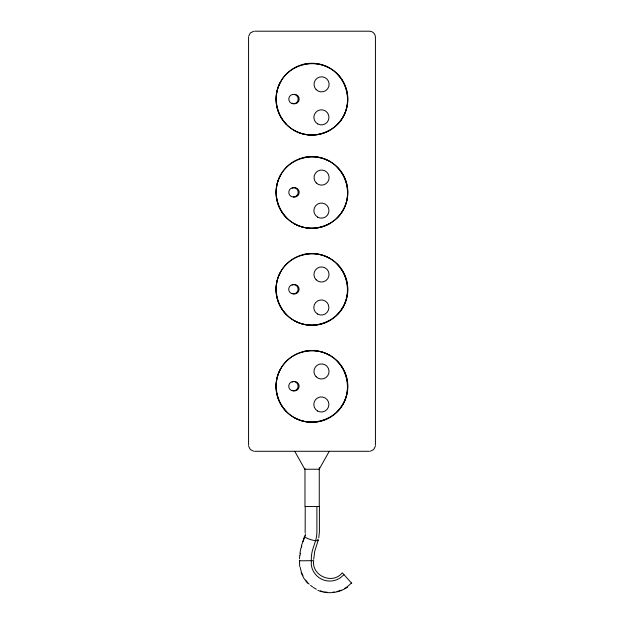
<?xml version="1.0" encoding="UTF-8"?>
<svg xmlns="http://www.w3.org/2000/svg" width="624" height="624" viewBox="0 0 624 624"><rect width="100%" height="100%" fill="white"/><g stroke="black" fill="none" stroke-linecap="round" stroke-linejoin="round"><path stroke-width="0.94" d="M299.52 558.909L299.738 555.204M313.693 559.338L314.699 551.335L318.209 540.267M305.152 532.849L305.23 506.47M299.941 553.371L300.893 547.942M318.755 537.896L319.402 531.905L319.41 506.47L304.972 506.47L304.972 468.546M248.641 36.247L250.318 32.955L253.617 31.27M375.359 446.238L373.682 449.537L370.383 451.214M301.33 546.172L304.629 535.985A7.262 1.63 16.4 0 0 307.905 538.606A7.262 1.63 16.4 0 0 315.65 540.68A7.192 1.615 16.4 0 0 317.678 539.253M303.1 541.64L304.808 536.57M280.894 81.377C271.206 97.913 277.345 120.806 293.998 130.283C310.534 139.971 333.427 133.832 342.904 117.179C352.591 100.643 346.46 77.75 329.8 68.273C313.264 58.586 290.371 64.724 280.894 81.377A35.802 35.802 0 0 0 286.588 124.597M280.894 174.626C271.206 191.162 277.345 214.055 293.998 223.532C310.534 233.22 333.427 227.081 342.904 210.428C352.591 193.892 346.46 170.999 329.8 161.522C313.264 151.835 290.371 157.973 280.894 174.626A35.802 35.802 0 0 0 286.588 217.846M280.816 271.526C271.136 288.062 277.267 310.955 293.92 320.432C310.456 330.119 333.356 323.981 342.833 307.328C352.513 290.792 346.382 267.899 329.729 258.422C313.193 248.734 290.293 254.873 280.816 271.526A35.802 35.802 0 0 0 286.51 314.738M280.823 368.495C271.136 385.031 277.274 407.924 293.927 417.401C310.463 427.089 333.356 420.95 342.833 404.297C352.521 387.761 346.382 364.868 329.729 355.391C313.193 345.704 290.3 351.842 280.823 368.495A35.802 35.802 0 0 0 286.51 411.707M329.246 451.292L319.199 469.24L304.801 469.24L294.754 451.292M343.964 574.634L340.735 577.52A18.658 18.658 0 0 1 311.306 564.907L311.345 556.78A31.372 24.281 -90 0 1 312.803 549.182L315.892 539.698A28.774 22.269 90 0 0 316.891 531.937L316.898 506.47M351.46 583.019L347.373 586.677A29.968 29.968 0 0 1 344.393 588.572M347.623 587.02C339.058 593.135 327.522 594.415 317.827 590.343M305.635 535.642L305.136 535.564A14.851 11.497 -90 0 0 305.44 533.98M351.741 583.331L342.287 572.77C332.865 584.953 311.462 575.921 313.677 560.664L299.512 560.804L299.918 560.781M254.553 31.2L369.447 31.2A5.983 5.983 0 0 1 375.43 37.183L375.43 445.302M254.553 451.292L369.447 451.292M253.617 451.214L250.318 449.537L248.641 446.238M307.624 583.198L303.833 578.214L301.15 572.567M299.497 560.797L299.676 566.483M319.262 467.579L319.262 506.47M248.57 37.183L248.57 445.302M293.974 223.525A35.903 35.903 0 0 0 347.833 192.426A35.903 35.903 0 0 0 293.974 161.335A35.903 35.903 0 0 0 293.974 223.525A35.802 35.802 0 0 0 329.8 223.532M337.217 167.209A35.802 35.802 0 0 1 337.217 217.846M302.632 157.942A35.802 35.802 0 0 1 329.8 161.522M337.139 264.108A35.802 35.802 0 0 1 337.139 314.738M329.729 320.432A35.802 35.802 0 0 1 293.92 320.432M302.562 254.842A35.802 35.802 0 0 1 329.729 258.422M337.147 361.078A35.802 35.802 0 0 1 337.147 411.707M329.729 417.401A35.802 35.802 0 0 1 293.927 417.401M302.562 351.811A35.802 35.802 0 0 1 329.729 355.391M293.974 130.276A35.903 35.903 0 0 0 347.833 99.185A35.903 35.903 0 0 0 293.974 68.086A35.903 35.903 0 0 0 293.974 130.276A35.802 35.802 0 0 0 329.8 130.283M337.217 73.967A35.802 35.802 0 0 1 337.217 124.597M302.632 64.701A35.802 35.802 0 0 1 329.8 68.273M300.167 555.126A45.302 35.061 -90 0 1 300.37 553.254M301.345 547.739A45.302 35.061 -90 0 1 301.782 545.938M341.219 590.109A29.968 29.968 0 0 1 337.022 591.49M334.433 592.012A29.968 29.968 0 0 1 332.67 592.231M327.382 592.277A29.968 29.968 0 0 1 324.753 591.942M323.029 591.599A29.968 29.968 0 0 1 320.471 590.889M316.391 589.212A29.968 29.968 0 0 1 313.326 587.441M312.601 586.95A29.968 29.968 0 0 1 310.502 585.335M309.176 584.158A29.968 29.968 0 0 1 305.674 580.195M302.929 575.671A29.968 29.968 0 0 1 301.86 573.245M301.548 572.419A29.968 29.968 0 0 1 300.23 567.294M292.055 285.145A4.711 4.703 -90 0 1 299.114 289.224A4.711 4.703 -90 0 1 292.055 293.303M292.133 188.245A4.711 4.703 -90 0 1 299.153 191.708A4.711 4.703 -90 0 1 293.264 196.88M293.264 94.528A4.711 4.703 -90 0 1 299.153 99.692A4.711 4.703 -90 0 1 292.133 103.155M294.411 381.482A4.711 4.703 -90 0 1 298.958 387.41A4.711 4.703 -90 0 1 292.063 390.273M292.063 382.114A4.711 4.703 -90 0 1 293.194 381.646M293.974 320.518A35.903 35.903 0 0 0 347.833 289.427A35.903 35.903 0 0 0 293.974 258.328A35.903 35.903 0 0 0 293.974 320.518M293.974 417.518A35.903 35.903 0 0 0 347.833 386.42A35.903 35.903 0 0 0 293.974 355.329A35.903 35.903 0 0 0 293.974 417.518M317.569 314.036A7.55 7.55 0 0 0 328.895 307.499A7.55 7.55 0 0 0 317.569 300.963A7.55 7.55 0 0 0 317.569 314.036M316.157 279.825A7.55 7.55 0 0 0 328.786 276.44A7.55 7.55 0 0 0 319.543 267.189A7.55 7.55 0 0 0 316.157 279.825M296.735 292.555A4.711 4.703 -90 0 0 294.622 284.677A4.711 4.703 -90 0 0 288.857 290.441A4.711 4.703 -90 0 0 296.735 292.555M317.647 217.144A7.55 7.55 0 0 0 328.973 210.6A7.55 7.55 0 0 0 317.647 204.064A7.55 7.55 0 0 0 317.647 217.144M316.235 182.926A7.55 7.55 0 0 0 328.864 179.54A7.55 7.55 0 0 0 319.621 170.297A7.55 7.55 0 0 0 316.235 182.926M296.813 195.655A4.711 4.703 -90 0 0 294.7 187.777A4.711 4.703 -90 0 0 288.935 193.549A4.711 4.703 -90 0 0 296.813 195.655M317.647 123.895A7.55 7.55 0 0 0 328.973 117.351A7.55 7.55 0 0 0 317.647 110.815A7.55 7.55 0 0 0 317.647 123.895M316.235 89.677A7.55 7.55 0 0 0 328.864 86.291A7.55 7.55 0 0 0 319.621 77.048A7.55 7.55 0 0 0 316.235 89.677M296.813 102.406A4.711 4.703 -90 0 0 294.7 94.528A4.711 4.703 -90 0 0 288.935 100.3A4.711 4.703 -90 0 0 296.813 102.406M317.577 411.005A7.55 7.55 0 0 0 328.903 404.469A7.55 7.55 0 0 0 317.577 397.933A7.55 7.55 0 0 0 317.577 411.005M316.157 376.795A7.55 7.55 0 0 0 328.793 373.409A7.55 7.55 0 0 0 319.543 364.159A7.55 7.55 0 0 0 316.157 376.795M296.735 389.524A4.711 4.703 -90 0 0 294.629 381.646A4.711 4.703 -90 0 0 288.865 387.41A4.711 4.703 -90 0 0 296.735 389.524"/></g></svg>
